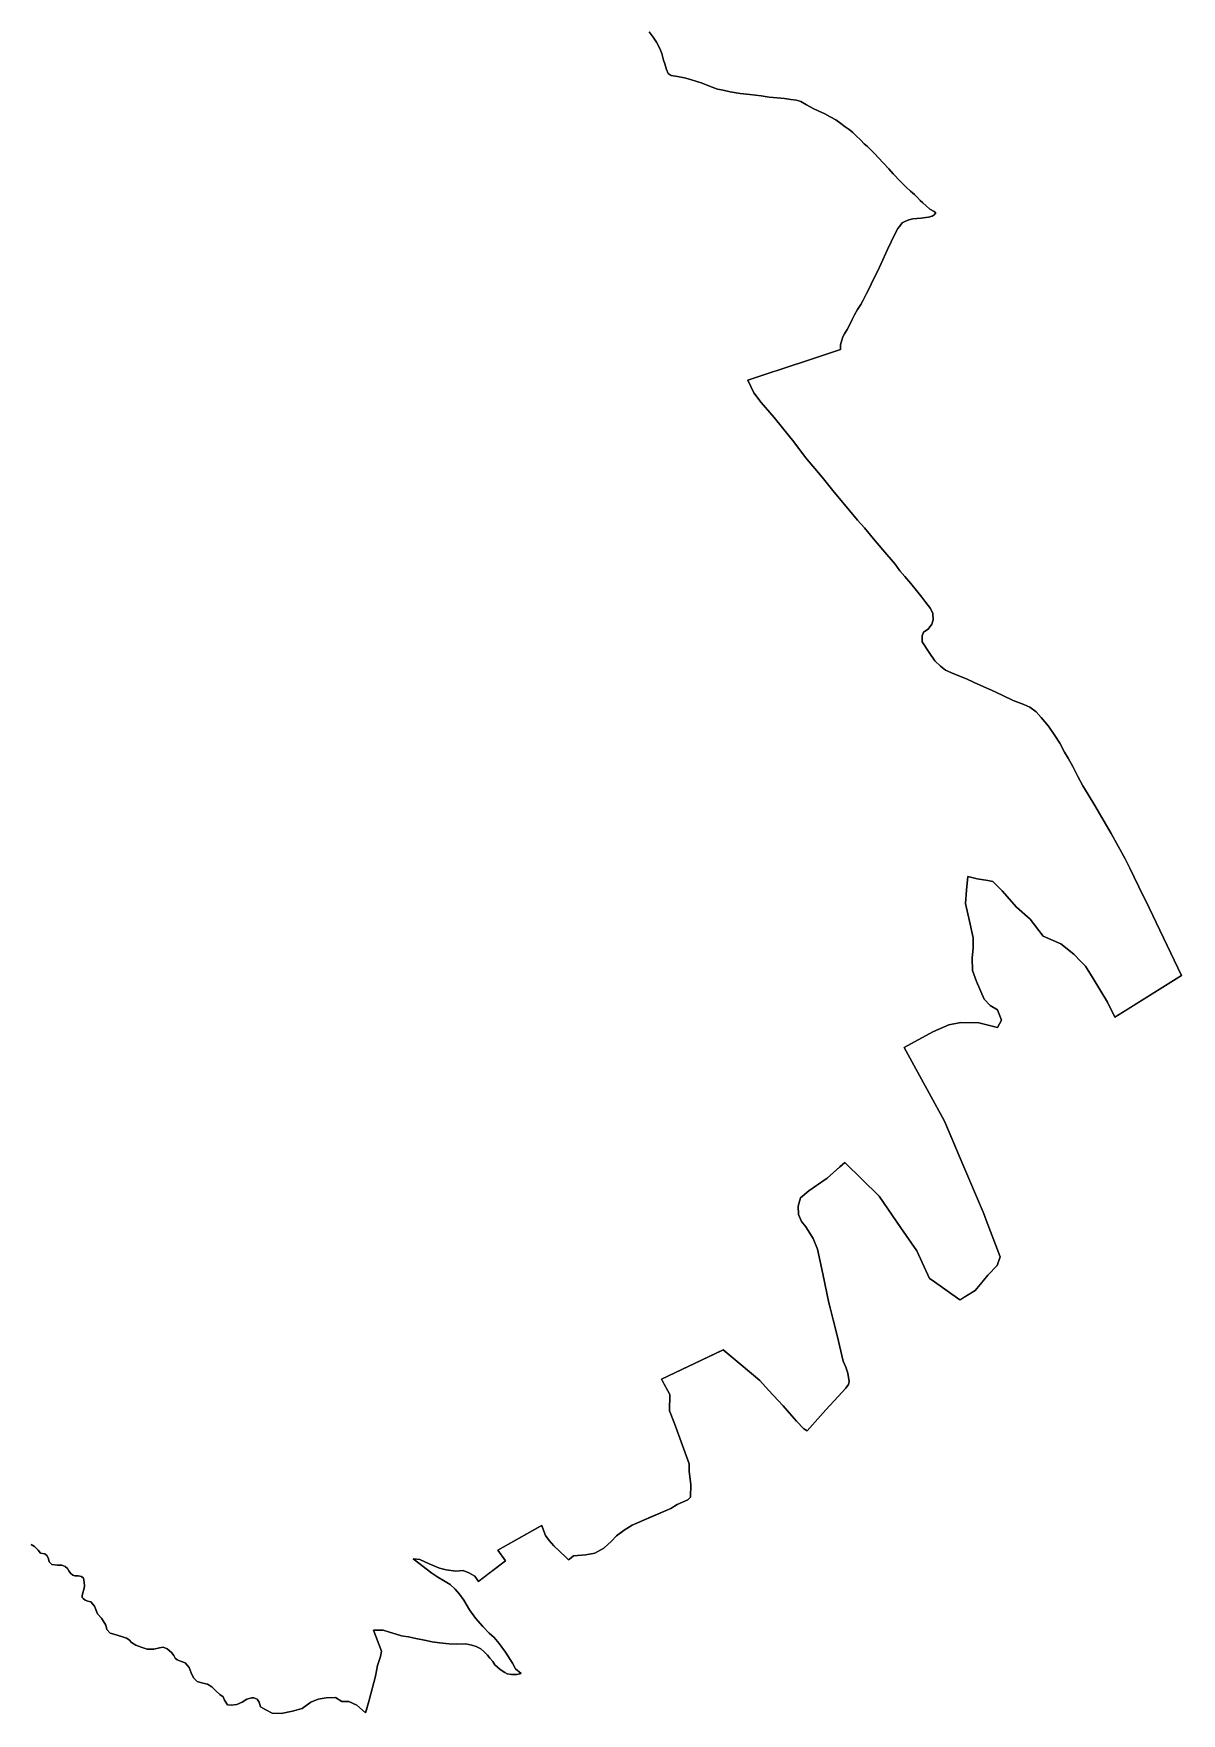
# Model space of a CAD drawing. Header units: metres. Extents: x 245125 to 394351, y 270578 to 4233311.
# Drawn here: x 278595 to 279947, y 4215568 to 4217548 of the extents above; entities that cross this region are included whole.
import ezdxf
from ezdxf.lldxf.tags import DXFTag

# ---------------------------------------------------------------- set-up
doc = ezdxf.new("R2010")
doc.units = ezdxf.units.M
doc.layers.add('ASTOTA', color=7, linetype='Continuous')
doc.layers.add('ΟΡΙΑ ΟΤΑ', color=7, linetype='Continuous')
tags = doc.linetypes.add('HIDDEN', pattern=[0.375, 0.25, -0.125]).pattern_tags.tags
tags[6:7] = [DXFTag(74, 4), DXFTag(75, 0), DXFTag(340, '0'), DXFTag(46, 1.0), DXFTag(50, 0.0), DXFTag(44, 0.0), DXFTag(45, 0.0)]
tags[4:5] = [DXFTag(74, 4), DXFTag(75, 0), DXFTag(340, '0'), DXFTag(46, 1.0), DXFTag(50, 0.0), DXFTag(44, 0.0), DXFTag(45, 0.0)]

msp = doc.modelspace()

# ---------------------------------------------------------------- linework, layer by layer
at = {"layer": 'ASTOTA', "color": 253, "linetype": 'HIDDEN', "ltscale": 300}
msp.add_lwpolyline([(279320.3, 4217549.9), (279324.7, 4217543.6), (279328.6, 4217537.5), (279331.4, 4217532.6), (279333.6, 4217528.3), (279335.1, 4217524.1), (279337.2, 4217516.3), (279338.5, 4217512.1), (279340.7, 4217505.2), (279342.7, 4217500.6), (279345.9, 4217498.3), (279353.4, 4217497), (279361.7, 4217495.6), (279368.7, 4217493.6), (279376.4, 4217491.3), (279382.4, 4217489.1), (279391.1, 4217485.6), (279400.8, 4217482.3), (279407.4, 4217481), (279415.5, 4217479.2), (279427.2, 4217477.1), (279438.9, 4217475.8), (279452, 4217474.2), (279461.7, 4217472.8), (279471.1, 4217471.9), (279479.4, 4217471.1), (279487.2, 4217469.8), (279493.9, 4217469.2), (279499, 4217467.5), (279505.6, 4217463.7), (279513.5, 4217459.5), (279519.2, 4217456.5), (279527.2, 4217452.9), (279533.5, 4217449.6), (279539.9, 4217445.9), (279545.8, 4217441.6), (279551, 4217437.6), (279555.7, 4217434.5), (279560.3, 4217430.9), (279563.7, 4217427.7), (279569.7, 4217422.2), (279573.5, 4217417.9), (279577.5, 4217414.5), (279581.3, 4217410.7), (279585.3, 4217406.6), (279596, 4217395.4), (279602.5, 4217388.2), (279607.6, 4217382.4), (279616.2, 4217373.2), (279619.6, 4217370.2), (279623.1, 4217366.5), (279628.2, 4217362.1), (279632.9, 4217358), (279635.9, 4217354.9), (279639.6, 4217351.1), (279642.5, 4217348.2), (279646.7, 4217344.7), (279650.8, 4217340.7), (279655.8, 4217338.1), (279658, 4217336.5), (279655.9, 4217334.2), (279653.7, 4217332.6), (279649.2, 4217331.3), (279646, 4217330.8), (279640.6, 4217330.2), (279635.7, 4217329.7), (279630.8, 4217329.4), (279626, 4217328.2), (279621.4, 4217326.3), (279618.1, 4217324.7), (279615, 4217320.5), (279613, 4217317.9), (279611.2, 4217314.3), (279605.2, 4217302.1), (279601, 4217293.1), (279593.5, 4217276.6), (279589.1, 4217267.1), (279583.8, 4217256.8), (279579.6, 4217248.1), (279576.2, 4217241.2), (279572.3, 4217233.6), (279569.5, 4217228.3), (279565.6, 4217222.6), (279562.2, 4217216.3), (279559.3, 4217210.6), (279556.8, 4217205.6), (279553.3, 4217198.9), (279550.1, 4217194), (279548.4, 4217190.4), (279547.1, 4217186.2), (279545.7, 4217180.9), (279545.6, 4217175.3), (279506.5, 4217162.3), (279481.5, 4217154.1), (279455.2, 4217145.4), (279436.3, 4217139.1), (279443.4, 4217124.3), (279451.9, 4217112.8), (279467.4, 4217095.4), (279477.4, 4217083.2), (279490.4, 4217066.6), (279504.5, 4217048.1), (279524, 4217024.8), (279538.1, 4217007.3), (279552.2, 4216990.4), (279565.7, 4216974.4), (279573.9, 4216965.1), (279584.4, 4216952.4), (279595.3, 4216939.1), (279610, 4216922.3), (279615.6, 4216914.7), (279621.2, 4216907.7), (279628.3, 4216899.8), (279636.7, 4216889.6), (279641.5, 4216883.4), (279646.1, 4216877.1), (279651.5, 4216870.3), (279654.4, 4216864.1), (279654.6, 4216856.9), (279653.1, 4216851.8), (279648.9, 4216846), (279643.5, 4216842.2), (279641.7, 4216838), (279641.7, 4216830.8), (279650.2, 4216818.5), (279656.9, 4216808.6), (279663.3, 4216802.4), (279669.3, 4216797.3), (279679, 4216793), (279693.9, 4216787.3), (279703.2, 4216783.1), (279721.4, 4216774.9), (279722.6, 4216774.3), (279736.9, 4216767.6), (279748.9, 4216761.8), (279761.5, 4216756.9), (279768.6, 4216753.8), (279776.2, 4216748.5), (279782.1, 4216741.9), (279790.8, 4216731.4), (279798.1, 4216720.5), (279803.9, 4216711.5), (279809.6, 4216700.9), (279813.7, 4216693.6), (279819.2, 4216684.1), (279825.2, 4216672.1), (279831, 4216661.3), (279837.3, 4216651), (279845.1, 4216638.2), (279864.6, 4216605.1), (279872.8, 4216590.2), (279880.9, 4216575.3), (279886.7, 4216564.3), (279902.3, 4216531.7), (279904.8, 4216526.5), (279947.3, 4216437.7), (279944.1, 4216435.7), (279881.2, 4216396.1), (279869, 4216388.4), (279860.3, 4216406.4), (279843.2, 4216434.2), (279834.1, 4216448.5), (279828.3, 4216454.6), (279820.5, 4216462.9), (279805.2, 4216475.1), (279784.5, 4216484.2), (279768.9, 4216504), (279753, 4216518.2), (279736, 4216537.5), (279724.9, 4216548.5), (279719, 4216549.7), (279706.8, 4216551.6), (279695.7, 4216554.5), (279694, 4216538.3), (279692.9, 4216522.7), (279697.4, 4216501.8), (279702, 4216481.9), (279702, 4216470.3), (279700.8, 4216458.1), (279701.1, 4216443.4), (279705.9, 4216430.6), (279714.7, 4216409.9), (279722.1, 4216402.2), (279730.6, 4216397.4), (279735.4, 4216384.9), (279730.4, 4216376.3), (279708.5, 4216381.7), (279687.2, 4216382.3), (279673.4, 4216379.7), (279654.2, 4216371.2), (279620.6, 4216352.9), (279668.3, 4216265.9), (279671.8, 4216257.7), (279689.9, 4216214.8), (279714.7, 4216156), (279716.2, 4216152.5), (279733.7, 4216106.2), (279730.1, 4216095.9), (279719.2, 4216084.4), (279704.2, 4216066.3), (279689.6, 4216057.6), (279686.1, 4216055.5), (279653.4, 4216078.7), (279650.6, 4216080.8), (279635.5, 4216113.3), (279616.8, 4216140.4), (279591, 4216177.8), (279550.7, 4216217.3), (279544.9, 4216212.2), (279529.7, 4216198.9), (279508.3, 4216183.8), (279498.4, 4216175.8), (279495.6, 4216165.7), (279496, 4216156.1), (279499.7, 4216147.9), (279504.8, 4216141.4), (279513.3, 4216127.9), (279518.4, 4216115.1), (279524.6, 4216086.3), (279531.9, 4216052), (279541.5, 4216013.3), (279548.6, 4215983), (279551.7, 4215976.3), (279554.3, 4215968.9), (279555.6, 4215959.2), (279555, 4215955.5), (279551.8, 4215951.3), (279542.7, 4215941.4), (279528.1, 4215925.8), (279506.4, 4215901.2), (279502.5, 4215903.4), (279493.7, 4215912.6), (279488.1, 4215918.8), (279478, 4215930.4), (279472, 4215936.8), (279460.9, 4215949), (279450.6, 4215960.4), (279428.7, 4215978.8), (279407.5, 4215996.6), (279334.5, 4215961.9), (279335.3, 4215960.4), (279344.5, 4215943.9), (279344.2, 4215924.8), (279350, 4215909.8), (279367.4, 4215862.2), (279367.4, 4215853.1), (279369.2, 4215837.7), (279368.9, 4215823), (279365.5, 4215819.7), (279353.3, 4215814.2), (279345.5, 4215809.7), (279322.5, 4215799.8), (279299.9, 4215790), (279290.6, 4215784), (279281.6, 4215777.2), (279275.8, 4215770.9), (279266.8, 4215762.8), (279256.2, 4215757.1), (279245.3, 4215754.8), (279231.1, 4215753.8), (279226.3, 4215749.8), (279225.1, 4215748.9), (279222.1, 4215752.1), (279214.7, 4215758.9), (279207.7, 4215765.6), (279202.2, 4215772), (279197.9, 4215777.7), (279195.9, 4215783), (279193.6, 4215789.6), (279191.4, 4215788.4), (279141.6, 4215760.3), (279150.8, 4215747.8), (279119.1, 4215723.7), (279114.8, 4215729.8), (279107.8, 4215733.9), (279101, 4215736.6), (279092.2, 4215735.8), (279081, 4215737.4), (279073, 4215739.4), (279060.9, 4215744.2), (279049.8, 4215749.5), (279042, 4215750.4), (279063.9, 4215733.3), (279071.1, 4215728.7), (279077.9, 4215724.6), (279085.8, 4215719.9), (279091.5, 4215714.6), (279096.5, 4215708.6), (279101.8, 4215701.6), (279108.6, 4215690.1), (279115.4, 4215680.2), (279124.1, 4215670.5), (279131.5, 4215662.8), (279137.5, 4215657.5), (279143.2, 4215650.3), (279150.8, 4215640.3), (279158.9, 4215627.4), (279162.5, 4215620.8), (279169.3, 4215615.3), (279164.2, 4215614.1), (279158, 4215614.1), (279152.8, 4215614.6), (279150.1, 4215616.5), (279144.7, 4215619.7), (279138.1, 4215625.3), (279135.8, 4215629.3), (279132.5, 4215633.1), (279129.5, 4215636.6), (279125.6, 4215640.5), (279121.6, 4215644), (279116.1, 4215646.9), (279111.2, 4215648.5), (279104, 4215649.9), (279092.9, 4215649.6), (279084.4, 4215650.1), (279073, 4215651.3), (279064.4, 4215652.6), (279055.3, 4215654.5), (279045.2, 4215656.5), (279036.6, 4215658.4), (279033, 4215658.9), (279028.1, 4215659.6), (279022, 4215661.4), (279014.3, 4215663.8), (279006.7, 4215666), (279000.9, 4215666.3), (278995.2, 4215666), (279004.6, 4215641.6), (279003.7, 4215635.1), (279000.1, 4215624.4), (278997.5, 4215611.9), (278990.3, 4215583.7), (278986.9, 4215572.5), (278985.8, 4215568.9), (278975.7, 4215577.9), (278966.3, 4215582.2), (278958, 4215582.2), (278950.4, 4215587), (278939.6, 4215586.3), (278930, 4215584.7), (278921.4, 4215581.2), (278911.3, 4215573.9), (278900, 4215570.6), (278886.6, 4215568.1), (278875.9, 4215568.3), (278868.3, 4215572.5), (278862, 4215575.7), (278860.6, 4215581.2), (278858.3, 4215584.9), (278854.4, 4215586.6), (278851.5, 4215586.5), (278846.2, 4215584.9), (278840.7, 4215581.2), (278834.1, 4215578.5), (278827.4, 4215577.7), (278823.1, 4215578.1), (278819.9, 4215583.6), (278818, 4215587.8), (278814.2, 4215590.3), (278809.5, 4215594.7), (278804.9, 4215599.3), (278799.7, 4215602.4), (278794, 4215603.8), (278787.7, 4215605.8), (278783.3, 4215610.2), (278780.3, 4215615.9), (278778.2, 4215622.2), (278773.3, 4215627.7), (278768, 4215629.5), (278763.9, 4215631.2), (278761.6, 4215633.2), (278759.9, 4215636.4), (278757.2, 4215639.8), (278752, 4215644), (278747.3, 4215646.3), (278743, 4215645.3), (278736.5, 4215643.9), (278728.6, 4215643.9), (278721.5, 4215646.3), (278715.4, 4215648.5), (278710.1, 4215651.5), (278707.2, 4215654.7), (278704.2, 4215656.9), (278700.7, 4215657.9), (278692, 4215660.6), (278684.8, 4215662.5), (278681.1, 4215666.8), (278679.8, 4215671.9), (278674.9, 4215680.4), (278670.2, 4215685.6), (278666.6, 4215694.4), (278662.1, 4215699.5), (278658.7, 4215700.4), (278655.6, 4215701.7), (278653.3, 4215703.5), (278652.1, 4215704.5), (278651.9, 4215706.6), (278652.6, 4215710.2), (278654, 4215714.3), (278654.7, 4215718), (278654.2, 4215722.7), (278653.4, 4215727.3), (278651.3, 4215729.4), (278647.2, 4215730.2), (278643.4, 4215730.1), (278641, 4215731.2), (278638.2, 4215733.5), (278636.1, 4215736.2), (278634.8, 4215738.8), (278631.8, 4215741.4), (278628, 4215742.9), (278623.1, 4215742.6), (278616.3, 4215743.4), (278613, 4215746.7), (278612.5, 4215750.3), (278610.7, 4215753.6), (278607.9, 4215756.1), (278603, 4215757.1), (278600, 4215760.4), (278595.7, 4215764.7), (278592.1, 4215767)], dxfattribs=at)
at = {"layer": 'ΟΡΙΑ ΟΤΑ'}
msp.add_lwpolyline([(278592.1, 4215767), (278595.7, 4215764.7), (278600, 4215760.4), (278603, 4215757.1), (278607.9, 4215756.1), (278610.7, 4215753.6), (278612.5, 4215750.3), (278613, 4215746.7), (278616.3, 4215743.4), (278623.1, 4215742.6), (278628, 4215742.9), (278631.8, 4215741.4), (278634.8, 4215738.8), (278636.1, 4215736.2), (278638.2, 4215733.5), (278641, 4215731.2), (278643.4, 4215730.1), (278647.2, 4215730.2), (278651.3, 4215729.4), (278653.4, 4215727.3), (278654.2, 4215722.7), (278654.7, 4215718), (278654, 4215714.3), (278652.6, 4215710.2), (278651.9, 4215706.6), (278652.1, 4215704.5), (278653.3, 4215703.5), (278655.6, 4215701.7), (278658.7, 4215700.4), (278662.1, 4215699.5), (278666.6, 4215694.4), (278670.2, 4215685.6), (278674.9, 4215680.4), (278679.8, 4215671.9), (278681.1, 4215666.8), (278684.8, 4215662.5), (278692, 4215660.6), (278700.7, 4215657.9), (278704.2, 4215656.9), (278707.2, 4215654.7), (278710.1, 4215651.5), (278715.4, 4215648.5), (278721.5, 4215646.3), (278728.6, 4215643.9), (278736.5, 4215643.9), (278743, 4215645.3), (278747.3, 4215646.3), (278752, 4215644), (278757.2, 4215639.8), (278759.9, 4215636.4), (278761.6, 4215633.2), (278763.9, 4215631.2), (278768, 4215629.5), (278773.3, 4215627.7), (278778.2, 4215622.2), (278780.3, 4215615.9), (278783.3, 4215610.2), (278787.7, 4215605.8), (278794, 4215603.8), (278799.7, 4215602.4), (278804.9, 4215599.3), (278809.5, 4215594.7), (278814.2, 4215590.3), (278818, 4215587.8), (278819.9, 4215583.6), (278823.1, 4215578.1), (278827.4, 4215577.7), (278834.1, 4215578.5), (278840.7, 4215581.2), (278846.2, 4215584.9), (278851.5, 4215586.5), (278854.4, 4215586.6), (278858.3, 4215584.9), (278860.6, 4215581.2), (278862, 4215575.7), (278868.3, 4215572.5), (278875.9, 4215568.3), (278886.6, 4215568.1), (278900, 4215570.6), (278911.3, 4215573.9), (278921.4, 4215581.2), (278930, 4215584.7), (278939.6, 4215586.3), (278950.4, 4215587), (278958, 4215582.2), (278966.3, 4215582.2), (278975.7, 4215577.9), (278985.8, 4215568.9), (278990.3, 4215583.7), (278997.5, 4215611.9), (279000.1, 4215624.4), (279003.7, 4215635.1), (279004.6, 4215641.6), (278995.2, 4215666), (279000.9, 4215666.3), (279006.7, 4215666), (279014.3, 4215663.8), (279022, 4215661.4), (279028.1, 4215659.6), (279036.6, 4215658.4), (279045.2, 4215656.5), (279055.3, 4215654.5), (279064.4, 4215652.6), (279073, 4215651.3), (279084.4, 4215650.1), (279092.9, 4215649.6), (279104, 4215649.9), (279111.2, 4215648.5), (279116.1, 4215646.9), (279121.6, 4215644), (279125.6, 4215640.5), (279129.5, 4215636.6), (279132.5, 4215633.1), (279135.8, 4215629.3), (279138.1, 4215625.3), (279144.7, 4215619.7), (279150.1, 4215616.5), (279152.8, 4215614.6), (279158, 4215614.1), (279164.2, 4215614.1), (279169.3, 4215615.3), (279162.5, 4215620.8), (279158.9, 4215627.4), (279150.8, 4215640.3), (279143.2, 4215650.3), (279137.5, 4215657.5), (279131.5, 4215662.8), (279124.1, 4215670.5), (279115.4, 4215680.2), (279108.6, 4215690.1), (279101.8, 4215701.6), (279096.5, 4215708.6), (279091.5, 4215714.6), (279085.8, 4215719.9), (279077.9, 4215724.6), (279071.1, 4215728.7), (279063.9, 4215733.3), (279042, 4215750.4), (279046.2, 4215749.9), (279049.8, 4215749.5), (279060.9, 4215744.2), (279073, 4215739.4), (279081, 4215737.4), (279092.2, 4215735.8), (279101, 4215736.6), (279107.8, 4215733.9), (279114.8, 4215729.8), (279119.1, 4215723.7), (279121.9, 4215725.9), (279150.8, 4215747.8), (279141.6, 4215760.3), (279191.9, 4215788.6), (279193.6, 4215789.6), (279195.9, 4215783), (279197.9, 4215777.7), (279202.2, 4215772), (279207.7, 4215765.6), (279214.7, 4215758.9), (279222.1, 4215752.1), (279225.1, 4215748.9), (279226.2, 4215749.7), (279231.1, 4215753.8), (279245.3, 4215754.8), (279256.2, 4215757.1), (279266.8, 4215762.8), (279275.8, 4215770.9), (279281.6, 4215777.2), (279290.6, 4215784), (279299.9, 4215790), (279345.5, 4215809.7), (279353.3, 4215814.2), (279365.5, 4215819.7), (279368.9, 4215823), (279369.2, 4215837.7), (279367.4, 4215853.1), (279367.4, 4215862.2), (279350, 4215909.8), (279344.2, 4215924.8), (279344.5, 4215943.9), (279334.5, 4215961.9), (279404.8, 4215995.3), (279407.5, 4215996.6), (279428.7, 4215978.8), (279450.6, 4215960.4), (279460.9, 4215949), (279472, 4215936.8), (279478, 4215930.4), (279488.1, 4215918.8), (279493.7, 4215912.6), (279502.5, 4215903.4), (279506.4, 4215901.2), (279528.1, 4215925.8), (279542.7, 4215941.4), (279551.8, 4215951.3), (279555, 4215955.5), (279555.6, 4215959.2), (279554.3, 4215968.9), (279551.7, 4215976.3), (279548.6, 4215983), (279541.5, 4216013.3), (279533.3, 4216046.2), (279531.9, 4216052), (279524.6, 4216086.3), (279518.4, 4216115.1), (279513.3, 4216127.9), (279504.8, 4216141.4), (279499.7, 4216147.9), (279496, 4216156.1), (279495.6, 4216165.7), (279498.4, 4216175.8), (279508.3, 4216183.8), (279522.3, 4216193.7), (279529.7, 4216198.9), (279544.4, 4216211.8), (279550.7, 4216217.3), (279591, 4216177.8), (279616.8, 4216140.4), (279635.5, 4216113.3), (279650.6, 4216080.8), (279653.4, 4216078.7), (279686.1, 4216055.5), (279704.2, 4216066.3), (279708.8, 4216071.9), (279719.2, 4216084.4), (279730.1, 4216095.9), (279733.7, 4216106.2), (279716.2, 4216152.5), (279714, 4216157.9), (279689.9, 4216214.8), (279668.3, 4216265.9), (279620.6, 4216352.9), (279654.2, 4216371.2), (279673.4, 4216379.7), (279687.2, 4216382.3), (279708.5, 4216381.7), (279730.4, 4216376.3), (279735.4, 4216384.9), (279730.6, 4216397.4), (279722.1, 4216402.2), (279714.7, 4216409.9), (279705.9, 4216430.6), (279701.1, 4216443.4), (279700.8, 4216458.1), (279702, 4216470.3), (279702, 4216481.9), (279697.4, 4216501.8), (279692.9, 4216522.7), (279694, 4216538.3), (279695.7, 4216554.5), (279706.8, 4216551.6), (279719, 4216549.7), (279724.9, 4216548.5), (279736, 4216537.5), (279753, 4216518.2), (279768.9, 4216504), (279784.5, 4216484.2), (279805.2, 4216475.1), (279820.5, 4216462.9), (279828.3, 4216454.6), (279834.1, 4216448.5), (279843.2, 4216434.2), (279860.3, 4216406.4), (279869, 4216388.4), (279944.2, 4216435.7), (279947.3, 4216437.7), (279904.8, 4216526.5), (279902.3, 4216531.7), (279886.7, 4216564.3), (279880.9, 4216575.3), (279872.8, 4216590.2), (279864.6, 4216605.1), (279845.1, 4216638.2), (279837.3, 4216651), (279831, 4216661.3), (279825.2, 4216672.1), (279819.2, 4216684.1), (279813.7, 4216693.6), (279809.6, 4216700.9), (279803.9, 4216711.5), (279798.1, 4216720.5), (279790.8, 4216731.4), (279782.1, 4216741.9), (279776.2, 4216748.5), (279768.6, 4216753.8), (279761.5, 4216756.9), (279748.9, 4216761.8), (279736.9, 4216767.6), (279722.6, 4216774.3), (279721.4, 4216774.9), (279703.2, 4216783.1), (279693.9, 4216787.3), (279679, 4216793), (279669.3, 4216797.3), (279663.3, 4216802.4), (279656.9, 4216808.6), (279650.2, 4216818.5), (279641.7, 4216830.8), (279641.7, 4216838), (279643.5, 4216842.2), (279648.9, 4216846), (279653.1, 4216851.8), (279654.6, 4216856.9), (279654.4, 4216864.1), (279651.5, 4216870.3), (279646.1, 4216877.1), (279641.5, 4216883.4), (279636.7, 4216889.6), (279628.3, 4216899.8), (279621.2, 4216907.7), (279615.6, 4216914.7), (279610, 4216922.3), (279595.3, 4216939.1), (279584.4, 4216952.4), (279573.9, 4216965.1), (279565.7, 4216974.4), (279552.2, 4216990.4), (279538.1, 4217007.3), (279524, 4217024.8), (279504.5, 4217048.1), (279490.4, 4217066.6), (279477.4, 4217083.2), (279467.4, 4217095.4), (279451.9, 4217112.8), (279443.4, 4217124.3), (279436.3, 4217139.1), (279455.2, 4217145.4), (279481.5, 4217154.1), (279506.5, 4217162.3), (279545.6, 4217175.3), (279545.7, 4217180.9), (279547.1, 4217186.2), (279548.4, 4217190.4), (279550.1, 4217194), (279553.3, 4217198.9), (279556.8, 4217205.6), (279559.3, 4217210.6), (279562.2, 4217216.3), (279565.6, 4217222.6), (279569.5, 4217228.3), (279572.3, 4217233.6), (279576.2, 4217241.2), (279579.6, 4217248.1), (279583.8, 4217256.8), (279589.1, 4217267.1), (279593.5, 4217276.6), (279601, 4217293.1), (279605.2, 4217302.1), (279611.2, 4217314.3), (279613, 4217317.9), (279615, 4217320.5), (279618.1, 4217324.7), (279621.4, 4217326.3), (279626, 4217328.2), (279630.8, 4217329.4), (279635.7, 4217329.7), (279640.6, 4217330.2), (279646, 4217330.8), (279649.2, 4217331.3), (279653.7, 4217332.6), (279655.9, 4217334.2), (279658, 4217336.5), (279655.8, 4217338.1), (279650.8, 4217340.7), (279646.7, 4217344.7), (279642.5, 4217348.2), (279639.6, 4217351.1), (279635.9, 4217354.9), (279632.9, 4217358), (279628.2, 4217362.1), (279623.1, 4217366.5), (279619.6, 4217370.2), (279616.2, 4217373.2), (279607.6, 4217382.4), (279602.5, 4217388.2), (279596, 4217395.4), (279585.3, 4217406.6), (279581.3, 4217410.7), (279577.5, 4217414.5), (279573.5, 4217417.9), (279569.7, 4217422.2), (279563.7, 4217427.7), (279560.3, 4217430.9), (279555.7, 4217434.5), (279551, 4217437.6), (279545.8, 4217441.6), (279539.9, 4217445.9), (279533.5, 4217449.6), (279527.2, 4217452.9), (279519.2, 4217456.5), (279513.5, 4217459.5), (279505.6, 4217463.7), (279499, 4217467.5), (279493.9, 4217469.2), (279487.2, 4217469.8), (279479.4, 4217471.1), (279471.1, 4217471.9), (279461.7, 4217472.8), (279452, 4217474.2), (279438.9, 4217475.8), (279427.2, 4217477.1), (279415.5, 4217479.2), (279407.4, 4217481), (279400.8, 4217482.3), (279391.1, 4217485.6), (279382.4, 4217489.1), (279376.4, 4217491.3), (279368.7, 4217493.6), (279361.7, 4217495.6), (279353.4, 4217497), (279345.9, 4217498.3), (279342.7, 4217500.6), (279340.7, 4217505.2), (279338.5, 4217512.1), (279337.2, 4217516.3), (279335.1, 4217524.1), (279333.6, 4217528.3), (279331.4, 4217532.6), (279328.6, 4217537.5), (279324.7, 4217543.6), (279320.3, 4217549.9)], dxfattribs=at)
msp.add_lwpolyline([(278592.1, 4215767), (278595.7, 4215764.7), (278600, 4215760.4), (278603, 4215757.1), (278607.9, 4215756.1), (278610.7, 4215753.6), (278612.5, 4215750.3), (278613, 4215746.7), (278616.3, 4215743.4), (278623.1, 4215742.6), (278628, 4215742.9), (278631.8, 4215741.4), (278634.8, 4215738.8), (278636.1, 4215736.2), (278638.2, 4215733.5), (278641, 4215731.2), (278643.4, 4215730.1), (278647.2, 4215730.2), (278651.3, 4215729.4), (278653.4, 4215727.3), (278654.2, 4215722.7), (278654.7, 4215718), (278654, 4215714.3), (278652.6, 4215710.2), (278651.9, 4215706.6), (278652.1, 4215704.5), (278653.3, 4215703.5), (278655.6, 4215701.7), (278658.7, 4215700.4), (278662.1, 4215699.5), (278666.6, 4215694.4), (278670.2, 4215685.6), (278674.9, 4215680.4), (278679.8, 4215671.9), (278681.1, 4215666.8), (278684.8, 4215662.5), (278692, 4215660.6), (278700.7, 4215657.9), (278704.2, 4215656.9), (278707.2, 4215654.7), (278710.1, 4215651.5), (278715.4, 4215648.5), (278721.5, 4215646.3), (278728.6, 4215643.9), (278736.5, 4215643.9), (278743, 4215645.3), (278747.3, 4215646.3), (278752, 4215644), (278757.2, 4215639.8), (278759.9, 4215636.4), (278761.6, 4215633.2), (278763.9, 4215631.2), (278768, 4215629.5), (278773.3, 4215627.7), (278778.2, 4215622.2), (278780.3, 4215615.9), (278783.3, 4215610.2), (278787.7, 4215605.8), (278794, 4215603.8), (278799.7, 4215602.4), (278804.9, 4215599.3), (278809.5, 4215594.7), (278814.2, 4215590.3), (278818, 4215587.8), (278819.9, 4215583.6), (278823.1, 4215578.1), (278827.4, 4215577.7), (278834.1, 4215578.5), (278840.7, 4215581.2), (278846.2, 4215584.9), (278851.5, 4215586.5), (278854.4, 4215586.6), (278858.3, 4215584.9), (278860.6, 4215581.2), (278862, 4215575.7), (278868.3, 4215572.5), (278875.9, 4215568.3), (278886.6, 4215568.1), (278900, 4215570.6), (278911.3, 4215573.9), (278921.4, 4215581.2), (278930, 4215584.7), (278939.6, 4215586.3), (278950.4, 4215587), (278958, 4215582.2), (278966.3, 4215582.2), (278975.7, 4215577.9), (278985.8, 4215568.9), (278990.3, 4215583.7), (278997.5, 4215611.9), (279000.1, 4215624.4), (279003.7, 4215635.1), (279004.6, 4215641.6), (278995.2, 4215666), (279000.9, 4215666.3), (279006.7, 4215666), (279014.3, 4215663.8), (279022, 4215661.4), (279028.1, 4215659.6), (279036.6, 4215658.4), (279045.2, 4215656.5), (279055.3, 4215654.5), (279064.4, 4215652.6), (279073, 4215651.3), (279084.4, 4215650.1), (279092.9, 4215649.6), (279104, 4215649.9), (279111.2, 4215648.5), (279116.1, 4215646.9), (279121.6, 4215644), (279125.6, 4215640.5), (279129.5, 4215636.6), (279132.5, 4215633.1), (279135.8, 4215629.3), (279138.1, 4215625.3), (279144.7, 4215619.7), (279150.1, 4215616.5), (279152.8, 4215614.6), (279158, 4215614.1), (279164.2, 4215614.1), (279169.3, 4215615.3), (279162.5, 4215620.8), (279158.9, 4215627.4), (279150.8, 4215640.3), (279143.2, 4215650.3), (279137.5, 4215657.5), (279131.5, 4215662.8), (279124.1, 4215670.5), (279115.4, 4215680.2), (279108.6, 4215690.1), (279101.8, 4215701.6), (279096.5, 4215708.6), (279091.5, 4215714.6), (279085.8, 4215719.9), (279077.9, 4215724.6), (279071.1, 4215728.7), (279063.9, 4215733.3), (279042, 4215750.4), (279046.2, 4215749.9), (279049.8, 4215749.5), (279060.9, 4215744.2), (279073, 4215739.4), (279081, 4215737.4), (279092.2, 4215735.8), (279101, 4215736.6), (279107.8, 4215733.9), (279114.8, 4215729.8), (279119.1, 4215723.7), (279121.9, 4215725.9), (279150.8, 4215747.8), (279141.6, 4215760.3), (279191.9, 4215788.6), (279193.6, 4215789.6), (279195.9, 4215783), (279197.9, 4215777.7), (279202.2, 4215772), (279207.7, 4215765.6), (279214.7, 4215758.9), (279222.1, 4215752.1), (279225.1, 4215748.9), (279226.2, 4215749.7), (279231.1, 4215753.8), (279245.3, 4215754.8), (279256.2, 4215757.1), (279266.8, 4215762.8), (279275.8, 4215770.9), (279281.6, 4215777.2), (279290.6, 4215784), (279299.9, 4215790), (279345.5, 4215809.7), (279353.3, 4215814.2), (279365.5, 4215819.7), (279368.9, 4215823), (279369.2, 4215837.7), (279367.4, 4215853.1), (279367.4, 4215862.2), (279350, 4215909.8), (279344.2, 4215924.8), (279344.5, 4215943.9), (279334.5, 4215961.9), (279404.8, 4215995.3), (279407.5, 4215996.6), (279428.7, 4215978.8), (279450.6, 4215960.4), (279460.9, 4215949), (279472, 4215936.8), (279478, 4215930.4), (279488.1, 4215918.8), (279493.7, 4215912.6), (279502.5, 4215903.4), (279506.4, 4215901.2), (279528.1, 4215925.8), (279542.7, 4215941.4), (279551.8, 4215951.3), (279555, 4215955.5), (279555.6, 4215959.2), (279554.3, 4215968.9), (279551.7, 4215976.3), (279548.6, 4215983), (279541.5, 4216013.3), (279533.3, 4216046.2), (279531.9, 4216052), (279524.6, 4216086.3), (279518.4, 4216115.1), (279513.3, 4216127.9), (279504.8, 4216141.4), (279499.7, 4216147.9), (279496, 4216156.1), (279495.6, 4216165.7), (279498.4, 4216175.8), (279508.3, 4216183.8), (279522.3, 4216193.7), (279529.7, 4216198.9), (279544.4, 4216211.8), (279550.7, 4216217.3), (279591, 4216177.8), (279616.8, 4216140.4), (279635.5, 4216113.3), (279650.6, 4216080.8), (279653.4, 4216078.7), (279686.1, 4216055.5), (279704.2, 4216066.3), (279708.8, 4216071.9), (279719.2, 4216084.4), (279730.1, 4216095.9), (279733.7, 4216106.2), (279716.2, 4216152.5), (279714, 4216157.9), (279689.9, 4216214.8), (279668.3, 4216265.9), (279620.6, 4216352.9), (279654.2, 4216371.2), (279673.4, 4216379.7), (279687.2, 4216382.3), (279708.5, 4216381.7), (279730.4, 4216376.3), (279735.4, 4216384.9), (279730.6, 4216397.4), (279722.1, 4216402.2), (279714.7, 4216409.9), (279705.9, 4216430.6), (279701.1, 4216443.4), (279700.8, 4216458.1), (279702, 4216470.3), (279702, 4216481.9), (279697.4, 4216501.8), (279692.9, 4216522.7), (279694, 4216538.3), (279695.7, 4216554.5), (279706.8, 4216551.6), (279719, 4216549.7), (279724.9, 4216548.5), (279736, 4216537.5), (279753, 4216518.2), (279768.9, 4216504), (279784.5, 4216484.2), (279805.2, 4216475.1), (279820.5, 4216462.9), (279828.3, 4216454.6), (279834.1, 4216448.5), (279843.2, 4216434.2), (279860.3, 4216406.4), (279869, 4216388.4), (279944.2, 4216435.7), (279947.3, 4216437.7), (279904.8, 4216526.5), (279902.3, 4216531.7), (279886.7, 4216564.3), (279880.9, 4216575.3), (279872.8, 4216590.2), (279864.6, 4216605.1), (279845.1, 4216638.2), (279837.3, 4216651), (279831, 4216661.3), (279825.2, 4216672.1), (279819.2, 4216684.1), (279813.7, 4216693.6), (279809.6, 4216700.9), (279803.9, 4216711.5), (279798.1, 4216720.5), (279790.8, 4216731.4), (279782.1, 4216741.9), (279776.2, 4216748.5), (279768.6, 4216753.8), (279761.5, 4216756.9), (279748.9, 4216761.8), (279736.9, 4216767.6), (279722.6, 4216774.3), (279721.4, 4216774.9), (279703.2, 4216783.1), (279693.9, 4216787.3), (279679, 4216793), (279669.3, 4216797.3), (279663.3, 4216802.4), (279656.9, 4216808.6), (279650.2, 4216818.5), (279641.7, 4216830.8), (279641.7, 4216838), (279643.5, 4216842.2), (279648.9, 4216846), (279653.1, 4216851.8), (279654.6, 4216856.9), (279654.4, 4216864.1), (279651.5, 4216870.3), (279646.1, 4216877.1), (279641.5, 4216883.4), (279636.7, 4216889.6), (279628.3, 4216899.8), (279621.2, 4216907.7), (279615.6, 4216914.7), (279610, 4216922.3), (279595.3, 4216939.1), (279584.4, 4216952.4), (279573.9, 4216965.1), (279565.7, 4216974.4), (279552.2, 4216990.4), (279538.1, 4217007.3), (279524, 4217024.8), (279504.5, 4217048.1), (279490.4, 4217066.6), (279477.4, 4217083.2), (279467.4, 4217095.4), (279451.9, 4217112.8), (279443.4, 4217124.3), (279436.3, 4217139.1), (279455.2, 4217145.4), (279481.5, 4217154.1), (279506.5, 4217162.3), (279545.6, 4217175.3), (279545.7, 4217180.9), (279547.1, 4217186.2), (279548.4, 4217190.4), (279550.1, 4217194), (279553.3, 4217198.9), (279556.8, 4217205.6), (279559.3, 4217210.6), (279562.2, 4217216.3), (279565.6, 4217222.6), (279569.5, 4217228.3), (279572.3, 4217233.6), (279576.2, 4217241.2), (279579.6, 4217248.1), (279583.8, 4217256.8), (279589.1, 4217267.1), (279593.5, 4217276.6), (279601, 4217293.1), (279605.2, 4217302.1), (279611.2, 4217314.3), (279613, 4217317.9), (279615, 4217320.5), (279618.1, 4217324.7), (279621.4, 4217326.3), (279626, 4217328.2), (279630.8, 4217329.4), (279635.7, 4217329.7), (279640.6, 4217330.2), (279646, 4217330.8), (279649.2, 4217331.3), (279653.7, 4217332.6), (279655.9, 4217334.2), (279658, 4217336.5), (279655.8, 4217338.1), (279650.8, 4217340.7), (279646.7, 4217344.7), (279642.5, 4217348.2), (279639.6, 4217351.1), (279635.9, 4217354.9), (279632.9, 4217358), (279628.2, 4217362.1), (279623.1, 4217366.5), (279619.6, 4217370.2), (279616.2, 4217373.2), (279607.6, 4217382.4), (279602.5, 4217388.2), (279596, 4217395.4), (279585.3, 4217406.6), (279581.3, 4217410.7), (279577.5, 4217414.5), (279573.5, 4217417.9), (279569.7, 4217422.2), (279563.7, 4217427.7), (279560.3, 4217430.9), (279555.7, 4217434.5), (279551, 4217437.6), (279545.8, 4217441.6), (279539.9, 4217445.9), (279533.5, 4217449.6), (279527.2, 4217452.9), (279519.2, 4217456.5), (279513.5, 4217459.5), (279505.6, 4217463.7), (279499, 4217467.5), (279493.9, 4217469.2), (279487.2, 4217469.8), (279479.4, 4217471.1), (279471.1, 4217471.9), (279461.7, 4217472.8), (279452, 4217474.2), (279438.9, 4217475.8), (279427.2, 4217477.1), (279415.5, 4217479.2), (279407.4, 4217481), (279400.8, 4217482.3), (279391.1, 4217485.6), (279382.4, 4217489.1), (279376.4, 4217491.3), (279368.7, 4217493.6), (279361.7, 4217495.6), (279353.4, 4217497), (279345.9, 4217498.3), (279342.7, 4217500.6), (279340.7, 4217505.2), (279338.5, 4217512.1), (279337.2, 4217516.3), (279335.1, 4217524.1), (279333.6, 4217528.3), (279331.4, 4217532.6), (279328.6, 4217537.5), (279324.7, 4217543.6), (279320.3, 4217549.9)], dxfattribs=at)
msp.add_lwpolyline([(278592.1, 4215767), (278595.7, 4215764.7), (278600, 4215760.4), (278603, 4215757.1), (278607.9, 4215756.1), (278610.7, 4215753.6), (278612.5, 4215750.3), (278613, 4215746.7), (278616.3, 4215743.4), (278623.1, 4215742.6), (278628, 4215742.9), (278631.8, 4215741.4), (278634.8, 4215738.8), (278636.1, 4215736.2), (278638.2, 4215733.5), (278641, 4215731.2), (278643.4, 4215730.1), (278647.2, 4215730.2), (278651.3, 4215729.4), (278653.4, 4215727.3), (278654.2, 4215722.7), (278654.7, 4215718), (278654, 4215714.3), (278652.6, 4215710.2), (278651.9, 4215706.6), (278652.1, 4215704.5), (278653.3, 4215703.5), (278655.6, 4215701.7), (278658.7, 4215700.4), (278662.1, 4215699.5), (278666.6, 4215694.4), (278670.2, 4215685.6), (278674.9, 4215680.4), (278679.8, 4215671.9), (278681.1, 4215666.8), (278684.8, 4215662.5), (278692, 4215660.6), (278700.7, 4215657.9), (278704.2, 4215656.9), (278707.2, 4215654.7), (278710.1, 4215651.5), (278715.4, 4215648.5), (278721.5, 4215646.3), (278728.6, 4215643.9), (278736.5, 4215643.9), (278743, 4215645.3), (278747.3, 4215646.3), (278752, 4215644), (278757.2, 4215639.8), (278759.9, 4215636.4), (278761.6, 4215633.2), (278763.9, 4215631.2), (278768, 4215629.5), (278773.3, 4215627.7), (278778.2, 4215622.2), (278780.3, 4215615.9), (278783.3, 4215610.2), (278787.7, 4215605.8), (278794, 4215603.8), (278799.7, 4215602.4), (278804.9, 4215599.3), (278809.5, 4215594.7), (278814.2, 4215590.3), (278818, 4215587.8), (278819.9, 4215583.6), (278823.1, 4215578.1), (278827.4, 4215577.7), (278834.1, 4215578.5), (278840.7, 4215581.2), (278846.2, 4215584.9), (278851.5, 4215586.5), (278854.4, 4215586.6), (278858.3, 4215584.9), (278860.6, 4215581.2), (278862, 4215575.7), (278868.3, 4215572.5), (278875.9, 4215568.3), (278886.6, 4215568.1), (278900, 4215570.6), (278911.3, 4215573.9), (278921.4, 4215581.2), (278930, 4215584.7), (278939.6, 4215586.3), (278950.4, 4215587), (278958, 4215582.2), (278966.3, 4215582.2), (278975.7, 4215577.9), (278985.8, 4215568.9), (278990.3, 4215583.7), (278997.5, 4215611.9), (279000.1, 4215624.4), (279003.7, 4215635.1), (279004.6, 4215641.6), (278995.2, 4215666), (279000.9, 4215666.3), (279006.7, 4215666), (279014.3, 4215663.8), (279022, 4215661.4), (279028.1, 4215659.6), (279036.6, 4215658.4), (279045.2, 4215656.5), (279055.3, 4215654.5), (279064.4, 4215652.6), (279073, 4215651.3), (279084.4, 4215650.1), (279092.9, 4215649.6), (279104, 4215649.9), (279111.2, 4215648.5), (279116.1, 4215646.9), (279121.6, 4215644), (279125.6, 4215640.5), (279129.5, 4215636.6), (279132.5, 4215633.1), (279135.8, 4215629.3), (279138.1, 4215625.3), (279144.7, 4215619.7), (279150.1, 4215616.5), (279152.8, 4215614.6), (279158, 4215614.1), (279164.2, 4215614.1), (279169.3, 4215615.3), (279162.5, 4215620.8), (279158.9, 4215627.4), (279150.8, 4215640.3), (279143.2, 4215650.3), (279137.5, 4215657.5), (279131.5, 4215662.8), (279124.1, 4215670.5), (279115.4, 4215680.2), (279108.6, 4215690.1), (279101.8, 4215701.6), (279096.5, 4215708.6), (279091.5, 4215714.6), (279085.8, 4215719.9), (279077.9, 4215724.6), (279071.1, 4215728.7), (279063.9, 4215733.3), (279042, 4215750.4), (279046.2, 4215749.9), (279049.8, 4215749.5), (279060.9, 4215744.2), (279073, 4215739.4), (279081, 4215737.4), (279092.2, 4215735.8), (279101, 4215736.6), (279107.8, 4215733.9), (279114.8, 4215729.8), (279119.1, 4215723.7), (279121.9, 4215725.9), (279150.8, 4215747.8), (279141.6, 4215760.3), (279191.9, 4215788.6), (279193.6, 4215789.6), (279195.9, 4215783), (279197.9, 4215777.7), (279202.2, 4215772), (279207.7, 4215765.6), (279214.7, 4215758.9), (279222.1, 4215752.1), (279225.1, 4215748.9), (279226.2, 4215749.7), (279231.1, 4215753.8), (279245.3, 4215754.8), (279256.2, 4215757.1), (279266.8, 4215762.8), (279275.8, 4215770.9), (279281.6, 4215777.2), (279290.6, 4215784), (279299.9, 4215790), (279345.5, 4215809.7), (279353.3, 4215814.2), (279365.5, 4215819.7), (279368.9, 4215823), (279369.2, 4215837.7), (279367.4, 4215853.1), (279367.4, 4215862.2), (279350, 4215909.8), (279344.2, 4215924.8), (279344.5, 4215943.9), (279334.5, 4215961.9), (279404.8, 4215995.3), (279407.5, 4215996.6), (279428.7, 4215978.8), (279450.6, 4215960.4), (279460.9, 4215949), (279472, 4215936.8), (279478, 4215930.4), (279488.1, 4215918.8), (279493.7, 4215912.6), (279502.5, 4215903.4), (279506.4, 4215901.2), (279528.1, 4215925.8), (279542.7, 4215941.4), (279551.8, 4215951.3), (279555, 4215955.5), (279555.6, 4215959.2), (279554.3, 4215968.9), (279551.7, 4215976.3), (279548.6, 4215983), (279541.5, 4216013.3), (279533.3, 4216046.2), (279531.9, 4216052), (279524.6, 4216086.3), (279518.4, 4216115.1), (279513.3, 4216127.9), (279504.8, 4216141.4), (279499.7, 4216147.9), (279496, 4216156.1), (279495.6, 4216165.7), (279498.4, 4216175.8), (279508.3, 4216183.8), (279522.3, 4216193.7), (279529.7, 4216198.9), (279544.4, 4216211.8), (279550.7, 4216217.3), (279591, 4216177.8), (279616.8, 4216140.4), (279635.5, 4216113.3), (279650.6, 4216080.8), (279653.4, 4216078.7), (279686.1, 4216055.5), (279704.2, 4216066.3), (279708.8, 4216071.9), (279719.2, 4216084.4), (279730.1, 4216095.9), (279733.7, 4216106.2), (279716.2, 4216152.5), (279714, 4216157.9), (279689.9, 4216214.8), (279668.3, 4216265.9), (279620.6, 4216352.9), (279654.2, 4216371.2), (279673.4, 4216379.7), (279687.2, 4216382.3), (279708.5, 4216381.7), (279730.4, 4216376.3), (279735.4, 4216384.9), (279730.6, 4216397.4), (279722.1, 4216402.2), (279714.7, 4216409.9), (279705.9, 4216430.6), (279701.1, 4216443.4), (279700.8, 4216458.1), (279702, 4216470.3), (279702, 4216481.9), (279697.4, 4216501.8), (279692.9, 4216522.7), (279694, 4216538.3), (279695.7, 4216554.5), (279706.8, 4216551.6), (279719, 4216549.7), (279724.9, 4216548.5), (279736, 4216537.5), (279753, 4216518.2), (279768.9, 4216504), (279784.5, 4216484.2), (279805.2, 4216475.1), (279820.5, 4216462.9), (279828.3, 4216454.6), (279834.1, 4216448.5), (279843.2, 4216434.2), (279860.3, 4216406.4), (279869, 4216388.4), (279944.2, 4216435.7), (279947.3, 4216437.7), (279904.8, 4216526.5), (279902.3, 4216531.7), (279886.7, 4216564.3), (279880.9, 4216575.3), (279872.8, 4216590.2), (279864.6, 4216605.1), (279845.1, 4216638.2), (279837.3, 4216651), (279831, 4216661.3), (279825.2, 4216672.1), (279819.2, 4216684.1), (279813.7, 4216693.6), (279809.6, 4216700.9), (279803.9, 4216711.5), (279798.1, 4216720.5), (279790.8, 4216731.4), (279782.1, 4216741.9), (279776.2, 4216748.5), (279768.6, 4216753.8), (279761.5, 4216756.9), (279748.9, 4216761.8), (279736.9, 4216767.6), (279722.6, 4216774.3), (279721.4, 4216774.9), (279703.2, 4216783.1), (279693.9, 4216787.3), (279679, 4216793), (279669.3, 4216797.3), (279663.3, 4216802.4), (279656.9, 4216808.6), (279650.2, 4216818.5), (279641.7, 4216830.8), (279641.7, 4216838), (279643.5, 4216842.2), (279648.9, 4216846), (279653.1, 4216851.8), (279654.6, 4216856.9), (279654.4, 4216864.1), (279651.5, 4216870.3), (279646.1, 4216877.1), (279641.5, 4216883.4), (279636.7, 4216889.6), (279628.3, 4216899.8), (279621.2, 4216907.7), (279615.6, 4216914.7), (279610, 4216922.3), (279595.3, 4216939.1), (279584.4, 4216952.4), (279573.9, 4216965.1), (279565.7, 4216974.4), (279552.2, 4216990.4), (279538.1, 4217007.3), (279524, 4217024.8), (279504.5, 4217048.1), (279490.4, 4217066.6), (279477.4, 4217083.2), (279467.4, 4217095.4), (279451.9, 4217112.8), (279443.4, 4217124.3), (279436.3, 4217139.1), (279455.2, 4217145.4), (279481.5, 4217154.1), (279506.5, 4217162.3), (279545.6, 4217175.3), (279545.7, 4217180.9), (279547.1, 4217186.2), (279548.4, 4217190.4), (279550.1, 4217194), (279553.3, 4217198.9), (279556.8, 4217205.6), (279559.3, 4217210.6), (279562.2, 4217216.3), (279565.6, 4217222.6), (279569.5, 4217228.3), (279572.3, 4217233.6), (279576.2, 4217241.2), (279579.6, 4217248.1), (279583.8, 4217256.8), (279589.1, 4217267.1), (279593.5, 4217276.6), (279601, 4217293.1), (279605.2, 4217302.1), (279611.2, 4217314.3), (279613, 4217317.9), (279615, 4217320.5), (279618.1, 4217324.7), (279621.4, 4217326.3), (279626, 4217328.2), (279630.8, 4217329.4), (279635.7, 4217329.7), (279640.6, 4217330.2), (279646, 4217330.8), (279649.2, 4217331.3), (279653.7, 4217332.6), (279655.9, 4217334.2), (279658, 4217336.5), (279655.8, 4217338.1), (279650.8, 4217340.7), (279646.7, 4217344.7), (279642.5, 4217348.2), (279639.6, 4217351.1), (279635.9, 4217354.9), (279632.9, 4217358), (279628.2, 4217362.1), (279623.1, 4217366.5), (279619.6, 4217370.2), (279616.2, 4217373.2), (279607.6, 4217382.4), (279602.5, 4217388.2), (279596, 4217395.4), (279585.3, 4217406.6), (279581.3, 4217410.7), (279577.5, 4217414.5), (279573.5, 4217417.9), (279569.7, 4217422.2), (279563.7, 4217427.7), (279560.3, 4217430.9), (279555.7, 4217434.5), (279551, 4217437.6), (279545.8, 4217441.6), (279539.9, 4217445.9), (279533.5, 4217449.6), (279527.2, 4217452.9), (279519.2, 4217456.5), (279513.5, 4217459.5), (279505.6, 4217463.7), (279499, 4217467.5), (279493.9, 4217469.2), (279487.2, 4217469.8), (279479.4, 4217471.1), (279471.1, 4217471.9), (279461.7, 4217472.8), (279452, 4217474.2), (279438.9, 4217475.8), (279427.2, 4217477.1), (279415.5, 4217479.2), (279407.4, 4217481), (279400.8, 4217482.3), (279391.1, 4217485.6), (279382.4, 4217489.1), (279376.4, 4217491.3), (279368.7, 4217493.6), (279361.7, 4217495.6), (279353.4, 4217497), (279345.9, 4217498.3), (279342.7, 4217500.6), (279340.7, 4217505.2), (279338.5, 4217512.1), (279337.2, 4217516.3), (279335.1, 4217524.1), (279333.6, 4217528.3), (279331.4, 4217532.6), (279328.6, 4217537.5), (279324.7, 4217543.6), (279320.3, 4217549.9)], dxfattribs=at)

doc.saveas('drawing.dxf')
